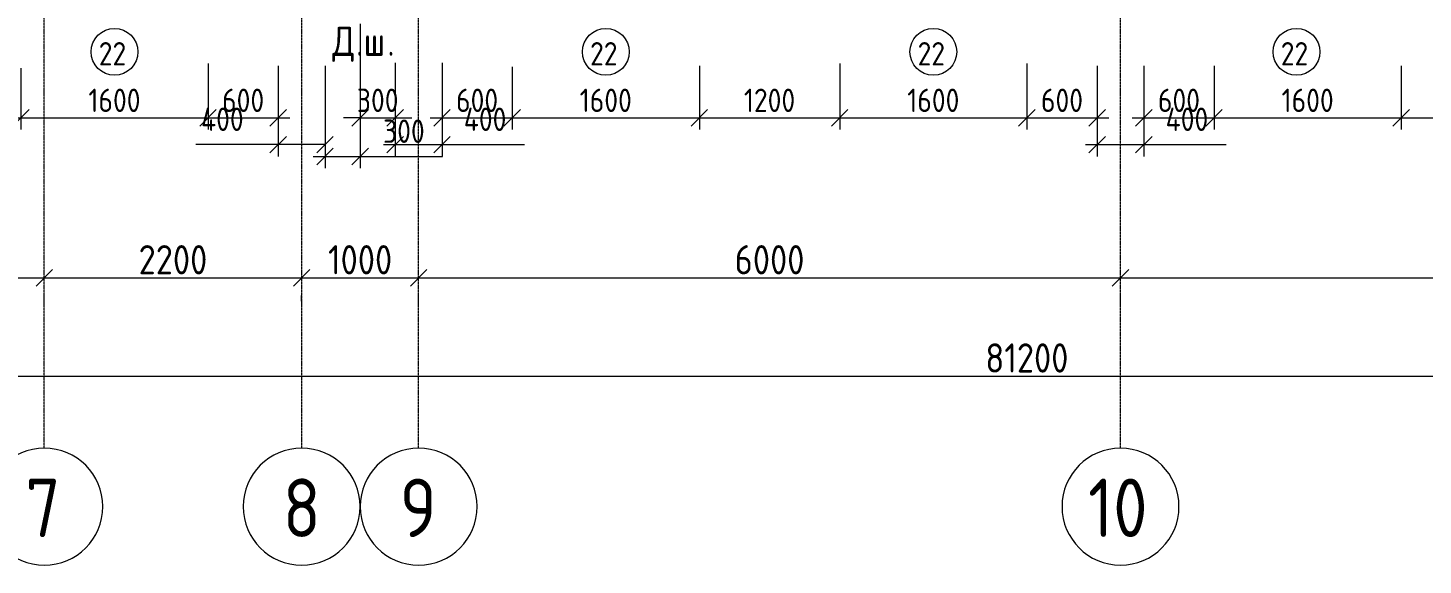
# Model space of a CAD drawing. Header units: millimetres. Extents: x -60946 to 138510, y -262288 to 24501.
# Drawn here: x 12469 to 24396, y -210602 to -206008 of the extents above; entities that cross this region are included whole.
import ezdxf

# ---------------------------------------------------------------- set-up
doc = ezdxf.new("R2010")
doc.units = ezdxf.units.MM
doc.linetypes.add('ADSK_Линия сетки', pattern=[25, 20, -2.5, 0, -2.5])
for name, color, linetype, lineweight in [('Аннотация', 7, 'Continuous', 20), ('Марки окон', 7, 'Continuous', 20), ('Оси', 7, 'Continuous', 9), ('Размеры', 7, 'Continuous', 9)]:
    doc.layers.add(name, color=color, linetype=linetype, lineweight=lineweight)
doc.styles.add('GOST Common', font='', dxfattribs={"width": 0.9, "height": 500})
doc.styles.add('GOST Common_2', font='', dxfattribs={"width": 0.9, "height": 250})
doc.styles.add('GOST Common_3', font='', dxfattribs={"width": 0.9, "height": 200})
doc.styles.get('GOST Common').set_extended_font_data('GOST Common')
doc.styles.get('GOST Common_2').set_extended_font_data('GOST Common')
doc.styles.get('GOST Common_3').set_extended_font_data('GOST Common')
doc.dimstyles.new('ADSK_Основной_2_0', dxfattribs={"dimscale": 304.8, "dimtxt": 201.142999, "dimasz": 0.463911, "dimexe": 0.328084, "dimexo": 0.328084, "dimgap": 0.164042, "dimtad": 1, "dimdec": 3, "dimrnd": 0.001, "dimdsep": 46, "dimtxsty": 'GOST Common_3', "dimblk1": 'OBLIQUE', "dimblk2": 'OBLIQUE', "dimsah": 1, "dimcen": 0.09, "dimdle": 0.328084, "dimazin": 2, "dimtfac": 1, "dimtdec": 4, "dimtix": 1, "dimtmove": 0, "dimatfit": 3, "dimfxl": 1, "dimtvp": 1, "dimtolj": 1, "dimtzin": 0, "dimlwd": 20, "dimlwe": 20, "dimarcsym": 2})
doc.dimstyles.new('ADSK_Основной_2_0_1', dxfattribs={"dimscale": 304.8, "dimtxt": 201.142999, "dimasz": 0.463911, "dimexe": 0.328084, "dimexo": 0.328084, "dimgap": 0.164042, "dimtad": 1, "dimdec": 3, "dimrnd": 0.001, "dimdsep": 46, "dimtxsty": 'GOST Common_3', "dimblk1": 'OBLIQUE', "dimblk2": 'OBLIQUE', "dimsah": 1, "dimcen": 0.09, "dimdle": 0.328084, "dimazin": 2, "dimtfac": 1, "dimtdec": 4, "dimtix": 1, "dimtmove": 1, "dimatfit": 3, "dimfxl": 1, "dimtvp": 1, "dimtolj": 1, "dimtzin": 0, "dimlwd": 20, "dimlwe": 20, "dimarcsym": 2})
doc.dimstyles.new('ADSK_Основной_2_5_мм', dxfattribs={"dimscale": 304.8, "dimtxt": 251.428749, "dimasz": 0.463911, "dimexe": 0.492126, "dimexo": 0.984252, "dimgap": 0.098425, "dimtad": 1, "dimrnd": 0.01, "dimdsep": 46, "dimtxsty": 'GOST Common_2', "dimblk1": 'OBLIQUE', "dimblk2": 'OBLIQUE', "dimsah": 1, "dimcen": 0.09, "dimdle": 0.492126, "dimazin": 2, "dimtfac": 1, "dimtdec": 4, "dimtix": 1, "dimtmove": 0, "dimatfit": 3, "dimfxl": 1, "dimtvp": 1, "dimtolj": 1, "dimtzin": 0, "dimlwd": 20, "dimlwe": 20, "dimarcsym": 2})

# ---------------------------------------------------------------- blocks, each defined once
blk = doc.blocks.new('Ось сетки - Круг_Ø10 мм-8259-Кладочный план 4-го этажа')
at = {"layer": 'Оси', "lineweight": 20}
for start, end in [(360, 180), (180, 360)]:
    blk.add_arc((0, 0), 5, start, end, dxfattribs=at)
blk = doc.blocks.new('_Oblique')
at = {"color": 0, "linetype": 'ByBlock', "lineweight": -2}
blk.add_line((-0.5, -0.5), (0.5, 0.5), dxfattribs=at)
blk = doc.blocks.new('*D5850')
at = {"layer": 'Defpoints', "color": 0, "transparency": 16777216}
for p in [(8809, -208046), (12609, -208046), (12609, -208146)]:
    blk.add_point(p, dxfattribs=at)
at = {"layer": 'Размеры', "color": 0, "lineweight": 20, "transparency": 16777216}
for p, q in [((8659, -208146), (12759, -208146)), ((8809, -208346), (8809, -208296)), ((12609, -208346), (12609, -208296))]:
    blk.add_line(p, q, dxfattribs=at)
at = {"layer": 'Размеры', "color": 0, "lineweight": 20, "transparency": 16777216, "xscale": 141.4, "yscale": 141.4, "zscale": 141.4, "rotation": 180}
blk.add_blockref('_Oblique', (8809, -208146), dxfattribs=at)
at = {"layer": 'Размеры', "color": 0, "lineweight": 20, "transparency": 16777216, "xscale": 141.4, "yscale": 141.4, "zscale": 141.4}
blk.add_blockref('_Oblique', (12609, -208146), dxfattribs=at)
at = {"layer": 'Размеры', "color": 0, "lineweight": 9, "transparency": 16777216, "insert": (10709, -207991), "char_height": 250, "width": 756.84, "attachment_point": 5, "style": 'GOST Common_2'}
blk.add_mtext('\\A1;3800', dxfattribs=at)
blk = doc.blocks.new('*D5851')
at = {"layer": 'Defpoints', "color": 0, "transparency": 16777216}
for p in [(12609, -208046), (14809, -208046), (14809, -208146)]:
    blk.add_point(p, dxfattribs=at)
at = {"layer": 'Размеры', "color": 0, "lineweight": 20, "transparency": 16777216}
for p, q in [((12459, -208146), (14959, -208146)), ((12609, -208346), (12609, -208296)), ((14809, -208346), (14809, -208296))]:
    blk.add_line(p, q, dxfattribs=at)
at = {"layer": 'Размеры', "color": 0, "lineweight": 20, "transparency": 16777216, "xscale": 141.4, "yscale": 141.4, "zscale": 141.4, "rotation": 180}
blk.add_blockref('_Oblique', (12609, -208146), dxfattribs=at)
at = {"layer": 'Размеры', "color": 0, "lineweight": 20, "transparency": 16777216, "xscale": 141.4, "yscale": 141.4, "zscale": 141.4}
blk.add_blockref('_Oblique', (14809, -208146), dxfattribs=at)
at = {"layer": 'Размеры', "color": 0, "lineweight": 9, "transparency": 16777216, "insert": (13709, -207991), "char_height": 250, "width": 756.84, "attachment_point": 5, "style": 'GOST Common_2'}
blk.add_mtext('\\A1;2200', dxfattribs=at)
blk = doc.blocks.new('*D5852')
at = {"layer": 'Defpoints', "color": 0, "transparency": 16777216}
for p in [(14809, -208046), (15809, -208046), (15809, -208146)]:
    blk.add_point(p, dxfattribs=at)
at = {"layer": 'Размеры', "color": 0, "lineweight": 20, "transparency": 16777216}
for p, q in [((14659, -208146), (15959, -208146)), ((14809, -208346), (14809, -208296)), ((15809, -208346), (15809, -208296))]:
    blk.add_line(p, q, dxfattribs=at)
at = {"layer": 'Размеры', "color": 0, "lineweight": 20, "transparency": 16777216, "xscale": 141.4, "yscale": 141.4, "zscale": 141.4, "rotation": 180}
blk.add_blockref('_Oblique', (14809, -208146), dxfattribs=at)
at = {"layer": 'Размеры', "color": 0, "lineweight": 20, "transparency": 16777216, "xscale": 141.4, "yscale": 141.4, "zscale": 141.4}
blk.add_blockref('_Oblique', (15809, -208146), dxfattribs=at)
at = {"layer": 'Размеры', "color": 0, "lineweight": 9, "transparency": 16777216, "insert": (15309, -207991), "char_height": 250, "width": 700.59, "attachment_point": 5, "style": 'GOST Common_2'}
blk.add_mtext('\\A1;1000', dxfattribs=at)
blk = doc.blocks.new('*D5853')
at = {"layer": 'Defpoints', "color": 0, "transparency": 16777216}
for p in [(15809, -208046), (21809, -208046), (21809, -208146)]:
    blk.add_point(p, dxfattribs=at)
at = {"layer": 'Размеры', "color": 0, "lineweight": 20, "transparency": 16777216}
for p, q in [((15659, -208146), (21959, -208146)), ((15809, -208346), (15809, -208296)), ((21809, -208346), (21809, -208296))]:
    blk.add_line(p, q, dxfattribs=at)
at = {"layer": 'Размеры', "color": 0, "lineweight": 20, "transparency": 16777216, "xscale": 141.4, "yscale": 141.4, "zscale": 141.4, "rotation": 180}
blk.add_blockref('_Oblique', (15809, -208146), dxfattribs=at)
at = {"layer": 'Размеры', "color": 0, "lineweight": 20, "transparency": 16777216, "xscale": 141.4, "yscale": 141.4, "zscale": 141.4}
blk.add_blockref('_Oblique', (21809, -208146), dxfattribs=at)
at = {"layer": 'Размеры', "color": 0, "lineweight": 9, "transparency": 16777216, "insert": (18809, -207991), "char_height": 250, "width": 756.84, "attachment_point": 5, "style": 'GOST Common_2'}
blk.add_mtext('\\A1;6000', dxfattribs=at)
blk = doc.blocks.new('*D5854')
at = {"layer": 'Defpoints', "color": 0, "transparency": 16777216}
for p in [(21809, -208046), (27809, -208046), (27809, -208146)]:
    blk.add_point(p, dxfattribs=at)
at = {"layer": 'Размеры', "color": 0, "lineweight": 20, "transparency": 16777216}
for p, q in [((21659, -208146), (27959, -208146)), ((21809, -208346), (21809, -208296)), ((27809, -208346), (27809, -208296))]:
    blk.add_line(p, q, dxfattribs=at)
at = {"layer": 'Размеры', "color": 0, "lineweight": 20, "transparency": 16777216, "xscale": 141.4, "yscale": 141.4, "zscale": 141.4, "rotation": 180}
blk.add_blockref('_Oblique', (21809, -208146), dxfattribs=at)
at = {"layer": 'Размеры', "color": 0, "lineweight": 20, "transparency": 16777216, "xscale": 141.4, "yscale": 141.4, "zscale": 141.4}
blk.add_blockref('_Oblique', (27809, -208146), dxfattribs=at)
at = {"layer": 'Размеры', "color": 0, "lineweight": 9, "transparency": 16777216, "insert": (24809, -207991), "char_height": 250, "width": 756.84, "attachment_point": 5, "style": 'GOST Common_2'}
blk.add_mtext('\\A1;6000', dxfattribs=at)
blk = doc.blocks.new('*D5869')
at = {"layer": 'Defpoints', "color": 0, "transparency": 16777216}
for p in [(-19591, -208886), (61609, -208886), (61609, -208986)]:
    blk.add_point(p, dxfattribs=at)
at = {"layer": 'Размеры', "color": 0, "lineweight": 20, "transparency": 16777216}
for p, q in [((-19741, -208986), (61759, -208986)), ((-19591, -209186), (-19591, -209136)), ((61609, -209186), (61609, -209136))]:
    blk.add_line(p, q, dxfattribs=at)
at = {"layer": 'Размеры', "color": 0, "lineweight": 20, "transparency": 16777216, "xscale": 141.4, "yscale": 141.4, "zscale": 141.4, "rotation": 180}
blk.add_blockref('_Oblique', (-19591, -208986), dxfattribs=at)
at = {"layer": 'Размеры', "color": 0, "lineweight": 20, "transparency": 16777216, "xscale": 141.4, "yscale": 141.4, "zscale": 141.4}
blk.add_blockref('_Oblique', (61609, -208986), dxfattribs=at)
at = {"layer": 'Размеры', "color": 0, "lineweight": 9, "transparency": 16777216, "insert": (21009, -208831), "char_height": 250, "width": 889.8, "attachment_point": 5, "style": 'GOST Common_2'}
blk.add_mtext('\\A1;81200', dxfattribs=at)
blk = doc.blocks.new('*D5769')
at = {"layer": 'Defpoints', "color": 0, "transparency": 16777216}
for p in [(11209, -206213), (12409, -206252), (12409, -206778)]:
    blk.add_point(p, dxfattribs=at)
at = {"layer": 'Размеры', "color": 0, "lineweight": 20, "transparency": 16777216}
for p, q in [((11209, -206313), (11209, -206878)), ((12409, -206352), (12409, -206878)), ((11109, -206778), (12509, -206778))]:
    blk.add_line(p, q, dxfattribs=at)
at = {"layer": 'Размеры', "color": 0, "lineweight": 20, "transparency": 16777216, "xscale": 141.4, "yscale": 141.4, "zscale": 141.4, "rotation": 180}
blk.add_blockref('_Oblique', (11209, -206778), dxfattribs=at)
at = {"layer": 'Размеры', "color": 0, "lineweight": 20, "transparency": 16777216, "xscale": 141.4, "yscale": 141.4, "zscale": 141.4}
blk.add_blockref('_Oblique', (12409, -206778), dxfattribs=at)
at = {"layer": 'Размеры', "color": 0, "lineweight": 9, "transparency": 16777216, "insert": (11809, -206628), "char_height": 200, "width": 560.47, "attachment_point": 5, "style": 'GOST Common_3'}
blk.add_mtext('\\A1;1200', dxfattribs=at)
blk = doc.blocks.new('*D5770')
at = {"layer": 'Defpoints', "color": 0, "transparency": 16777216}
for p in [(14009, -206213), (12409, -206252), (14009, -206778)]:
    blk.add_point(p, dxfattribs=at)
at = {"layer": 'Размеры', "color": 0, "lineweight": 20, "transparency": 16777216}
for p, q in [((14009, -206313), (14009, -206878)), ((12409, -206352), (12409, -206878)), ((12309, -206778), (14109, -206778))]:
    blk.add_line(p, q, dxfattribs=at)
at = {"layer": 'Размеры', "color": 0, "lineweight": 20, "transparency": 16777216, "xscale": 141.4, "yscale": 141.4, "zscale": 141.4, "rotation": 180}
blk.add_blockref('_Oblique', (12409, -206778), dxfattribs=at)
at = {"layer": 'Размеры', "color": 0, "lineweight": 20, "transparency": 16777216, "xscale": 141.4, "yscale": 141.4, "zscale": 141.4}
blk.add_blockref('_Oblique', (14009, -206778), dxfattribs=at)
at = {"layer": 'Размеры', "color": 0, "lineweight": 9, "transparency": 16777216, "insert": (13209, -206628), "char_height": 200, "width": 560.47, "attachment_point": 5, "style": 'GOST Common_3'}
blk.add_mtext('\\A1;1600', dxfattribs=at)
blk = doc.blocks.new('*D5771')
at = {"layer": 'Defpoints', "color": 0, "transparency": 16777216}
for p in [(14009, -206213), (14609, -206234), (14609, -206778)]:
    blk.add_point(p, dxfattribs=at)
at = {"layer": 'Размеры', "color": 0, "lineweight": 20, "transparency": 16777216}
for p, q in [((14009, -206313), (14009, -206878)), ((14609, -206334), (14609, -206878)), ((13909, -206778), (14709, -206778))]:
    blk.add_line(p, q, dxfattribs=at)
at = {"layer": 'Размеры', "color": 0, "lineweight": 20, "transparency": 16777216, "xscale": 141.4, "yscale": 141.4, "zscale": 141.4, "rotation": 180}
blk.add_blockref('_Oblique', (14009, -206778), dxfattribs=at)
at = {"layer": 'Размеры', "color": 0, "lineweight": 20, "transparency": 16777216, "xscale": 141.4, "yscale": 141.4, "zscale": 141.4}
blk.add_blockref('_Oblique', (14609, -206778), dxfattribs=at)
at = {"layer": 'Размеры', "color": 0, "lineweight": 9, "transparency": 16777216, "insert": (14309, -206628), "char_height": 200, "width": 454.11, "attachment_point": 5, "style": 'GOST Common_3'}
blk.add_mtext('\\A1;600', dxfattribs=at)
blk = doc.blocks.new('*D5772')
at = {"layer": 'Defpoints', "color": 0, "transparency": 16777216}
for p in [(14609, -206234), (15009, -206234), (15009, -207007)]:
    blk.add_point(p, dxfattribs=at)
at = {"layer": 'Размеры', "color": 0, "lineweight": 20, "transparency": 16777216}
for p, q in [((14609, -206334), (14609, -207107)), ((15009, -206334), (15009, -207107)), ((14609, -207007), (13905, -207007)), ((15009, -207007), (14509, -207007))]:
    blk.add_line(p, q, dxfattribs=at)
at = {"layer": 'Размеры', "color": 0, "lineweight": 20, "transparency": 16777216, "xscale": 141.4, "yscale": 141.4, "zscale": 141.4, "rotation": 180}
blk.add_blockref('_Oblique', (14609, -207007), dxfattribs=at)
at = {"layer": 'Размеры', "color": 0, "lineweight": 20, "transparency": 16777216, "xscale": 141.4, "yscale": 141.4, "zscale": 141.4}
blk.add_blockref('_Oblique', (15009, -207007), dxfattribs=at)
at = {"layer": 'Размеры', "color": 0, "lineweight": 9, "transparency": 16777216, "insert": (13949, -206690), "char_height": 200, "width": 474.56, "attachment_point": 1, "line_spacing_factor": 1.022761, "style": 'GOST Common_3'}
blk.add_mtext('\\A1;400', dxfattribs=at)
blk = doc.blocks.new('*D5773')
at = {"layer": 'Defpoints', "color": 0, "transparency": 16777216}
for p in [(15309, -205873), (15009, -206234), (15309, -207109)]:
    blk.add_point(p, dxfattribs=at)
at = {"layer": 'Размеры', "color": 0, "lineweight": 20, "transparency": 16777216}
for p, q in [((15309, -205973), (15309, -207209)), ((15009, -206334), (15009, -207209)), ((14909, -207109), (15309, -207109)), ((15309, -207109), (16014, -207109))]:
    blk.add_line(p, q, dxfattribs=at)
at = {"layer": 'Размеры', "color": 0, "lineweight": 20, "transparency": 16777216, "xscale": 141.4, "yscale": 141.4, "zscale": 141.4, "rotation": 180}
blk.add_blockref('_Oblique', (15009, -207109), dxfattribs=at)
at = {"layer": 'Размеры', "color": 0, "lineweight": 20, "transparency": 16777216, "xscale": 141.4, "yscale": 141.4, "zscale": 141.4}
blk.add_blockref('_Oblique', (15309, -207109), dxfattribs=at)
at = {"layer": 'Размеры', "color": 0, "lineweight": 9, "transparency": 16777216, "insert": (15505, -206792), "char_height": 200, "width": 454.11, "attachment_point": 1, "line_spacing_factor": 1.022761, "style": 'GOST Common_3'}
blk.add_mtext('\\A1;300', dxfattribs=at)
blk = doc.blocks.new('*D5774')
at = {"layer": 'Defpoints', "color": 0, "transparency": 16777216}
for p in [(15309, -205873), (15609, -206207), (15609, -206778)]:
    blk.add_point(p, dxfattribs=at)
at = {"layer": 'Размеры', "color": 0, "lineweight": 20, "transparency": 16777216}
for p, q in [((15309, -205973), (15309, -206878)), ((15609, -206307), (15609, -206878)), ((15309, -206778), (15168, -206778)), ((15309, -206778), (15609, -206778)), ((15609, -206778), (15751, -206778))]:
    blk.add_line(p, q, dxfattribs=at)
at = {"layer": 'Размеры', "color": 0, "lineweight": 20, "transparency": 16777216, "xscale": 141.4, "yscale": 141.4, "zscale": 141.4}
blk.add_blockref('_Oblique', (15309, -206778), dxfattribs=at)
at = {"layer": 'Размеры', "color": 0, "lineweight": 20, "transparency": 16777216, "xscale": 141.4, "yscale": 141.4, "zscale": 141.4, "rotation": 180}
blk.add_blockref('_Oblique', (15609, -206778), dxfattribs=at)
at = {"layer": 'Размеры', "color": 0, "lineweight": 9, "transparency": 16777216, "insert": (15459, -206628), "char_height": 200, "width": 454.11, "attachment_point": 5, "style": 'GOST Common_3'}
blk.add_mtext('\\A1;300', dxfattribs=at)
blk = doc.blocks.new('*D5775')
at = {"layer": 'Defpoints', "color": 0, "transparency": 16777216}
for p in [(15609, -206207), (16009, -206207), (16009, -207007)]:
    blk.add_point(p, dxfattribs=at)
at = {"layer": 'Размеры', "color": 0, "lineweight": 20, "transparency": 16777216}
for p, q in [((15609, -206307), (15609, -207107)), ((16009, -206307), (16009, -207107)), ((15509, -207007), (16009, -207007)), ((16009, -207007), (16714, -207007))]:
    blk.add_line(p, q, dxfattribs=at)
at = {"layer": 'Размеры', "color": 0, "lineweight": 20, "transparency": 16777216, "xscale": 141.4, "yscale": 141.4, "zscale": 141.4, "rotation": 180}
blk.add_blockref('_Oblique', (15609, -207007), dxfattribs=at)
at = {"layer": 'Размеры', "color": 0, "lineweight": 20, "transparency": 16777216, "xscale": 141.4, "yscale": 141.4, "zscale": 141.4}
blk.add_blockref('_Oblique', (16009, -207007), dxfattribs=at)
at = {"layer": 'Размеры', "color": 0, "lineweight": 9, "transparency": 16777216, "insert": (16195, -206690), "char_height": 200, "width": 474.56, "attachment_point": 1, "line_spacing_factor": 1.022761, "style": 'GOST Common_3'}
blk.add_mtext('\\A1;400', dxfattribs=at)
blk = doc.blocks.new('*D5776')
at = {"layer": 'Defpoints', "color": 0, "transparency": 16777216}
for p in [(16009, -206207), (16609, -206241), (16609, -206778)]:
    blk.add_point(p, dxfattribs=at)
at = {"layer": 'Размеры', "color": 0, "lineweight": 20, "transparency": 16777216}
for p, q in [((16009, -206307), (16009, -206878)), ((16609, -206341), (16609, -206878)), ((15909, -206778), (16709, -206778))]:
    blk.add_line(p, q, dxfattribs=at)
at = {"layer": 'Размеры', "color": 0, "lineweight": 20, "transparency": 16777216, "xscale": 141.4, "yscale": 141.4, "zscale": 141.4, "rotation": 180}
blk.add_blockref('_Oblique', (16009, -206778), dxfattribs=at)
at = {"layer": 'Размеры', "color": 0, "lineweight": 20, "transparency": 16777216, "xscale": 141.4, "yscale": 141.4, "zscale": 141.4}
blk.add_blockref('_Oblique', (16609, -206778), dxfattribs=at)
at = {"layer": 'Размеры', "color": 0, "lineweight": 9, "transparency": 16777216, "insert": (16309, -206628), "char_height": 200, "width": 454.11, "attachment_point": 5, "style": 'GOST Common_3'}
blk.add_mtext('\\A1;600', dxfattribs=at)
blk = doc.blocks.new('*D5777')
at = {"layer": 'Defpoints', "color": 0, "transparency": 16777216}
for p in [(16609, -206241), (18209, -206233), (18209, -206778)]:
    blk.add_point(p, dxfattribs=at)
at = {"layer": 'Размеры', "color": 0, "lineweight": 20, "transparency": 16777216}
for p, q in [((18209, -206333), (18209, -206878)), ((16609, -206341), (16609, -206878)), ((16509, -206778), (18309, -206778))]:
    blk.add_line(p, q, dxfattribs=at)
at = {"layer": 'Размеры', "color": 0, "lineweight": 20, "transparency": 16777216, "xscale": 141.4, "yscale": 141.4, "zscale": 141.4, "rotation": 180}
blk.add_blockref('_Oblique', (16609, -206778), dxfattribs=at)
at = {"layer": 'Размеры', "color": 0, "lineweight": 20, "transparency": 16777216, "xscale": 141.4, "yscale": 141.4, "zscale": 141.4}
blk.add_blockref('_Oblique', (18209, -206778), dxfattribs=at)
at = {"layer": 'Размеры', "color": 0, "lineweight": 9, "transparency": 16777216, "insert": (17409, -206628), "char_height": 200, "width": 560.47, "attachment_point": 5, "style": 'GOST Common_3'}
blk.add_mtext('\\A1;1600', dxfattribs=at)
blk = doc.blocks.new('*D5778')
at = {"layer": 'Defpoints', "color": 0, "transparency": 16777216}
for p in [(19409, -206213), (18209, -206233), (19409, -206778)]:
    blk.add_point(p, dxfattribs=at)
at = {"layer": 'Размеры', "color": 0, "lineweight": 20, "transparency": 16777216}
for p, q in [((18209, -206333), (18209, -206878)), ((19409, -206313), (19409, -206878)), ((18109, -206778), (19509, -206778))]:
    blk.add_line(p, q, dxfattribs=at)
at = {"layer": 'Размеры', "color": 0, "lineweight": 20, "transparency": 16777216, "xscale": 141.4, "yscale": 141.4, "zscale": 141.4, "rotation": 180}
blk.add_blockref('_Oblique', (18209, -206778), dxfattribs=at)
at = {"layer": 'Размеры', "color": 0, "lineweight": 20, "transparency": 16777216, "xscale": 141.4, "yscale": 141.4, "zscale": 141.4}
blk.add_blockref('_Oblique', (19409, -206778), dxfattribs=at)
at = {"layer": 'Размеры', "color": 0, "lineweight": 9, "transparency": 16777216, "insert": (18809, -206628), "char_height": 200, "width": 560.47, "attachment_point": 5, "style": 'GOST Common_3'}
blk.add_mtext('\\A1;1200', dxfattribs=at)
blk = doc.blocks.new('*D5779')
at = {"layer": 'Defpoints', "color": 0, "transparency": 16777216}
for p in [(19409, -206213), (21009, -206213), (21009, -206778)]:
    blk.add_point(p, dxfattribs=at)
at = {"layer": 'Размеры', "color": 0, "lineweight": 20, "transparency": 16777216}
for p, q in [((19409, -206313), (19409, -206878)), ((21009, -206313), (21009, -206878)), ((19309, -206778), (21109, -206778))]:
    blk.add_line(p, q, dxfattribs=at)
at = {"layer": 'Размеры', "color": 0, "lineweight": 20, "transparency": 16777216, "xscale": 141.4, "yscale": 141.4, "zscale": 141.4, "rotation": 180}
blk.add_blockref('_Oblique', (19409, -206778), dxfattribs=at)
at = {"layer": 'Размеры', "color": 0, "lineweight": 20, "transparency": 16777216, "xscale": 141.4, "yscale": 141.4, "zscale": 141.4}
blk.add_blockref('_Oblique', (21009, -206778), dxfattribs=at)
at = {"layer": 'Размеры', "color": 0, "lineweight": 9, "transparency": 16777216, "insert": (20209, -206628), "char_height": 200, "width": 560.47, "attachment_point": 5, "style": 'GOST Common_3'}
blk.add_mtext('\\A1;1600', dxfattribs=at)
blk = doc.blocks.new('*D5780')
at = {"layer": 'Defpoints', "color": 0, "transparency": 16777216}
for p in [(21009, -206213), (21609, -206234), (21609, -206778)]:
    blk.add_point(p, dxfattribs=at)
at = {"layer": 'Размеры', "color": 0, "lineweight": 20, "transparency": 16777216}
for p, q in [((21009, -206313), (21009, -206878)), ((21609, -206334), (21609, -206878)), ((20909, -206778), (21709, -206778))]:
    blk.add_line(p, q, dxfattribs=at)
at = {"layer": 'Размеры', "color": 0, "lineweight": 20, "transparency": 16777216, "xscale": 141.4, "yscale": 141.4, "zscale": 141.4, "rotation": 180}
blk.add_blockref('_Oblique', (21009, -206778), dxfattribs=at)
at = {"layer": 'Размеры', "color": 0, "lineweight": 20, "transparency": 16777216, "xscale": 141.4, "yscale": 141.4, "zscale": 141.4}
blk.add_blockref('_Oblique', (21609, -206778), dxfattribs=at)
at = {"layer": 'Размеры', "color": 0, "lineweight": 9, "transparency": 16777216, "insert": (21309, -206628), "char_height": 200, "width": 454.11, "attachment_point": 5, "style": 'GOST Common_3'}
blk.add_mtext('\\A1;600', dxfattribs=at)
blk = doc.blocks.new('*D5781')
at = {"layer": 'Defpoints', "color": 0, "transparency": 16777216}
for p in [(21609, -206234), (22009, -206234), (22009, -207007)]:
    blk.add_point(p, dxfattribs=at)
at = {"layer": 'Размеры', "color": 0, "lineweight": 20, "transparency": 16777216}
for p, q in [((21609, -206334), (21609, -207107)), ((22009, -206334), (22009, -207107)), ((21509, -207007), (22009, -207007)), ((22009, -207007), (22714, -207007))]:
    blk.add_line(p, q, dxfattribs=at)
at = {"layer": 'Размеры', "color": 0, "lineweight": 20, "transparency": 16777216, "xscale": 141.4, "yscale": 141.4, "zscale": 141.4, "rotation": 180}
blk.add_blockref('_Oblique', (21609, -207007), dxfattribs=at)
at = {"layer": 'Размеры', "color": 0, "lineweight": 20, "transparency": 16777216, "xscale": 141.4, "yscale": 141.4, "zscale": 141.4}
blk.add_blockref('_Oblique', (22009, -207007), dxfattribs=at)
at = {"layer": 'Размеры', "color": 0, "lineweight": 9, "transparency": 16777216, "insert": (22195, -206690), "char_height": 200, "width": 474.56, "attachment_point": 1, "line_spacing_factor": 1.022761, "style": 'GOST Common_3'}
blk.add_mtext('\\A1;400', dxfattribs=at)
blk = doc.blocks.new('*D5782')
at = {"layer": 'Defpoints', "color": 0, "transparency": 16777216}
for p in [(22009, -206234), (22609, -206233), (22609, -206778)]:
    blk.add_point(p, dxfattribs=at)
at = {"layer": 'Размеры', "color": 0, "lineweight": 20, "transparency": 16777216}
for p, q in [((22009, -206334), (22009, -206878)), ((22609, -206333), (22609, -206878)), ((21909, -206778), (22709, -206778))]:
    blk.add_line(p, q, dxfattribs=at)
at = {"layer": 'Размеры', "color": 0, "lineweight": 20, "transparency": 16777216, "xscale": 141.4, "yscale": 141.4, "zscale": 141.4, "rotation": 180}
blk.add_blockref('_Oblique', (22009, -206778), dxfattribs=at)
at = {"layer": 'Размеры', "color": 0, "lineweight": 20, "transparency": 16777216, "xscale": 141.4, "yscale": 141.4, "zscale": 141.4}
blk.add_blockref('_Oblique', (22609, -206778), dxfattribs=at)
at = {"layer": 'Размеры', "color": 0, "lineweight": 9, "transparency": 16777216, "insert": (22309, -206628), "char_height": 200, "width": 454.11, "attachment_point": 5, "style": 'GOST Common_3'}
blk.add_mtext('\\A1;600', dxfattribs=at)
blk = doc.blocks.new('*D5783')
at = {"layer": 'Defpoints', "color": 0, "transparency": 16777216}
for p in [(22609, -206233), (24209, -206233), (24209, -206778)]:
    blk.add_point(p, dxfattribs=at)
at = {"layer": 'Размеры', "color": 0, "lineweight": 20, "transparency": 16777216}
for p, q in [((22609, -206333), (22609, -206878)), ((24209, -206333), (24209, -206878)), ((22509, -206778), (24309, -206778))]:
    blk.add_line(p, q, dxfattribs=at)
at = {"layer": 'Размеры', "color": 0, "lineweight": 20, "transparency": 16777216, "xscale": 141.4, "yscale": 141.4, "zscale": 141.4, "rotation": 180}
blk.add_blockref('_Oblique', (22609, -206778), dxfattribs=at)
at = {"layer": 'Размеры', "color": 0, "lineweight": 20, "transparency": 16777216, "xscale": 141.4, "yscale": 141.4, "zscale": 141.4}
blk.add_blockref('_Oblique', (24209, -206778), dxfattribs=at)
at = {"layer": 'Размеры', "color": 0, "lineweight": 9, "transparency": 16777216, "insert": (23409, -206628), "char_height": 200, "width": 560.47, "attachment_point": 5, "style": 'GOST Common_3'}
blk.add_mtext('\\A1;1600', dxfattribs=at)
blk = doc.blocks.new('*D5784')
at = {"layer": 'Defpoints', "color": 0, "transparency": 16777216}
for p in [(24209, -206233), (25409, -206233), (25409, -206778)]:
    blk.add_point(p, dxfattribs=at)
at = {"layer": 'Размеры', "color": 0, "lineweight": 20, "transparency": 16777216}
for p, q in [((24209, -206333), (24209, -206878)), ((25409, -206333), (25409, -206878)), ((24109, -206778), (25509, -206778))]:
    blk.add_line(p, q, dxfattribs=at)
at = {"layer": 'Размеры', "color": 0, "lineweight": 20, "transparency": 16777216, "xscale": 141.4, "yscale": 141.4, "zscale": 141.4, "rotation": 180}
blk.add_blockref('_Oblique', (24209, -206778), dxfattribs=at)
at = {"layer": 'Размеры', "color": 0, "lineweight": 20, "transparency": 16777216, "xscale": 141.4, "yscale": 141.4, "zscale": 141.4}
blk.add_blockref('_Oblique', (25409, -206778), dxfattribs=at)
at = {"layer": 'Размеры', "color": 0, "lineweight": 9, "transparency": 16777216, "insert": (24809, -206628), "char_height": 200, "width": 560.47, "attachment_point": 5, "style": 'GOST Common_3'}
blk.add_mtext('\\A1;1200', dxfattribs=at)
blk = doc.blocks.new('М_окна1 - Маркировка типоразмера-1510237-Кладочный план 4-го этажа')
at = {"layer": 'Марки окон'}
blk.add_circle((0, 0), 2, dxfattribs=at)

msp = doc.modelspace()

# ---------------------------------------------------------------- linework, layer by layer
at = {"layer": 'Оси', "linetype": 'ADSK_Линия сетки', "lineweight": 5}
for p, q in [((12609.3615, -209602.3427), (12609.3615, -188601.0153)), ((14809.3615, -209602.3427), (14809.3615, -188601.0153)), ((15809.3615, -209602.3427), (15809.3615, -188601.0153)), ((21809.3615, -209602.3427), (21809.3615, -188601.0153))]:
    msp.add_line(p, q, dxfattribs=at)

# ---------------------------------------------------------------- block references
at = {"layer": 'Марки окон', "lineweight": 9, "xscale": 99.99999999999993, "yscale": 99.99999999999993, "zscale": 99.99999999999993}
for p in [(13209.3615, -206213.4914), (17409.3615, -206213.4914), (20209.3615, -206213.4914), (23313.983, -206213.4914)]:
    msp.add_blockref('М_окна1 - Маркировка типоразмера-1510237-Кладочный план 4-го этажа', p, dxfattribs=at)
at = {"layer": 'Оси', "lineweight": 20, "xscale": 99.99999999999993, "yscale": 99.99999999999993, "zscale": 99.99999999999993}
for p in [(12609.3615, -210102.3427), (14809.3615, -210102.3427), (15809.3615, -210102.3427), (21809.3615, -210102.3427)]:
    msp.add_blockref('Ось сетки - Круг_Ø10 мм-8259-Кладочный план 4-го этажа', p, dxfattribs=at)

# ---------------------------------------------------------------- texts
at = {"layer": 'Аннотация', "lineweight": 9, "char_height": 250, "attachment_point": 1, "style": 'GOST Common_2'}
for s, insert, width in [('\\fGOST Common|b0|i0|c204|p34|;\\W.9;Д', (15070.8795, -205997.7357), 245.316375), ('\\fGOST Common|b0|i0|c204|p34|;\\W.9;ш', (15338.7702, -205997.7357), 245.316375), ('\\fGOST Common|b0|i0|c204|p34|;\\W.9;.', (15273.2858, -205997.7357), 79.367063), ('\\fGOST Common|b0|i0|c204|p34|;\\W.9;.', (15541.1764, -205997.7357), 79.367062)]:
    msp.add_mtext(s, dxfattribs=dict(at, insert=insert, width=width))
at = {"layer": 'Марки окон', "lineweight": 5, "char_height": 200, "width": 317.46825, "attachment_point": 1, "style": 'GOST Common_3'}
for insert in [(13074.8041, -206129.7061), (17274.8041, -206129.7061), (20074.8041, -206129.7061), (23179.4256, -206129.7061)]:
    msp.add_mtext('22', dxfattribs=dict(at, insert=insert))
at = {"layer": 'Оси', "char_height": 500, "attachment_point": 1, "style": 'GOST Common'}
for s, insert, width in [('\\fGOST Common|b0|i0|c204|p34|;\\W.9;7', (12447.8808, -209862.476), 389.620125), ('\\fGOST Common|b0|i0|c204|p34|;\\W.9;8', (14647.8808, -209862.476), 389.620125), ('\\fGOST Common|b0|i0|c204|p34|;\\W.9;9', (15647.8808, -209862.476), 389.620125), ('10', (21531.7808, -209862.476), 671.012437)]:
    msp.add_mtext(s, dxfattribs=dict(at, insert=insert, width=width))

# ---------------------------------------------------------------- dimensions: what is measured, and where the dimension line sits
at = {"layer": 'Размеры', "lineweight": 9}
for base, p1, p2, override, picture, middle in [((15309.3615, -207108.7288), (15009.3615, -206233.5865), (15309.3615, -205873.4914), {"dimpost": '<>', "dimfxl": 468.688017}, '*D5773', (15732.1901, -207108.7288)), ((16009.3615, -207007.1289), (15609.3615, -206207.4897), (16009.3615, -206207.4897), {"dimpost": '<>', "dimfxl": 400}, '*D5775', (16432.1901, -207007.1289)), ((15009.3615, -207007.1289), (14609.3615, -206233.5865), (15009.3615, -206233.5865), {"dimpost": '<>', "dimfxl": 400}, '*D5772', (14186.5329, -207007.1289)), ((22009.3615, -207007.1289), (21609.3615, -206233.5865), (22009.3615, -206233.5865), {"dimpost": '<>', "dimfxl": 400}, '*D5781', (22432.1901, -207007.1289))]:
    dim = msp.add_linear_dim(base=base, p1=p1, p2=p2, dimstyle='ADSK_Основной_2_0', override=override, dxfattribs=at)
    dim.commit()
    dim.dimension.update_dxf_attribs({"geometry": picture, "text_midpoint": middle, "dimtype": 160})
for base, p1, p2, dimstyle, override, picture, middle in [((15609.3615, -206778.4042), (15309.3615, -205873.4914), (15609.3615, -206207.4897), 'ADSK_Основной_2_0_1', {"dimpost": '<>', "dimfxl": 448.948593}, '*D5774', (15459.3615, -206628.4042)), ((12409.3615, -206778.4042), (11209.3615, -206213.2828), (12409.3615, -206251.7405), 'ADSK_Основной_2_0_1', {"dimpost": '<>', "dimfxl": 1200.61609}, '*D5769', (11809.3615, -206628.4042)), ((14009.3615, -206778.4042), (12409.3615, -206251.7405), (14009.3615, -206213.2828), 'ADSK_Основной_2_0_1', {"dimpost": '<>', "dimfxl": 1600.462119}, '*D5770', (13209.3615, -206628.4042)), ((14609.3615, -206778.4042), (14009.3615, -206213.2828), (14609.3615, -206233.5865), 'ADSK_Основной_2_0_1', {"dimpost": '<>', "dimfxl": 600.343433}, '*D5771', (14309.3615, -206628.4042)), ((16609.3615, -206778.4042), (16009.3615, -206207.4897), (16609.3615, -206241.4735), 'ADSK_Основной_2_0_1', {"dimpost": '<>', "dimfxl": 600.961648}, '*D5776', (16309.3615, -206628.4042)), ((19409.3615, -206778.4042), (18209.3615, -206233.0913), (19409.3615, -206213.2828), 'ADSK_Основной_2_0_1', {"dimpost": '<>', "dimfxl": 1200.163478}, '*D5778', (18809.3615, -206628.4042)), ((21009.3615, -206778.4042), (19409.3615, -206213.2828), (21009.3615, -206213.2828), 'ADSK_Основной_2_0_1', {"dimpost": '<>', "dimfxl": 1600}, '*D5779', (20209.3615, -206628.4042)), ((21609.3615, -206778.4042), (21009.3615, -206213.2828), (21609.3615, -206233.5865), 'ADSK_Основной_2_0_1', {"dimpost": '<>', "dimfxl": 600.343433}, '*D5780', (21309.3615, -206628.4042)), ((18209.3615, -206778.4042), (16609.3615, -206241.4735), (18209.3615, -206233.0913), 'ADSK_Основной_2_0_1', {"dimpost": '<>', "dimfxl": 1600.021957}, '*D5777', (17409.3615, -206628.4042)), ((22609.3615, -206778.4042), (22009.3615, -206233.5865), (22609.3615, -206233.0913), 'ADSK_Основной_2_0_1', {"dimpost": '<>', "dimfxl": 600.000204}, '*D5782', (22309.3615, -206628.4042)), ((24209.3615, -206778.4042), (22609.3615, -206233.0913), (24209.3615, -206233.0913), 'ADSK_Основной_2_0_1', {"dimpost": '<>', "dimfxl": 1600}, '*D5783', (23409.3615, -206628.4042)), ((25409.3615, -206778.4042), (24209.3615, -206233.0913), (25409.3615, -206233.0913), 'ADSK_Основной_2_0_1', {"dimpost": '<>', "dimfxl": 1200}, '*D5784', (24809.3615, -206628.4042)), ((12609.3615, -208145.7149), (8809.3615, -208045.73), (12609.3615, -208045.73), 'ADSK_Основной_2_5_мм', {"dimpost": '<>', "dimfxl": 3800}, '*D5850', (10709.3615, -207990.7149)), ((14809.3615, -208145.7149), (12609.3615, -208045.73), (14809.3615, -208045.73), 'ADSK_Основной_2_5_мм', {"dimpost": '<>', "dimfxl": 2200}, '*D5851', (13709.3615, -207990.7149)), ((15809.3615, -208145.7149), (14809.3615, -208045.73), (15809.3615, -208045.73), 'ADSK_Основной_2_5_мм', {"dimpost": '<>', "dimfxl": 1000}, '*D5852', (15309.3615, -207990.7149)), ((21809.3615, -208145.7149), (15809.3615, -208045.73), (21809.3615, -208045.73), 'ADSK_Основной_2_5_мм', {"dimpost": '<>', "dimfxl": 6000}, '*D5853', (18809.3615, -207990.7149)), ((27809.3615, -208145.7149), (21809.3615, -208045.73), (27809.3615, -208045.73), 'ADSK_Основной_2_5_мм', {"dimpost": '<>', "dimfxl": 6000}, '*D5854', (24809.3615, -207990.7149)), ((61609.3615, -208985.7149), (-19590.6385, -208885.73), (61609.3615, -208885.73), 'ADSK_Основной_2_5_мм', {"dimpost": '<>', "dimfxl": 81200}, '*D5869', (21009.3615, -208830.7149))]:
    dim = msp.add_linear_dim(base=base, p1=p1, p2=p2, dimstyle=dimstyle, override=override, dxfattribs=at)
    dim.commit()
    dim.dimension.update_dxf_attribs({"geometry": picture, "text_midpoint": middle})

doc.saveas('drawing.dxf')
